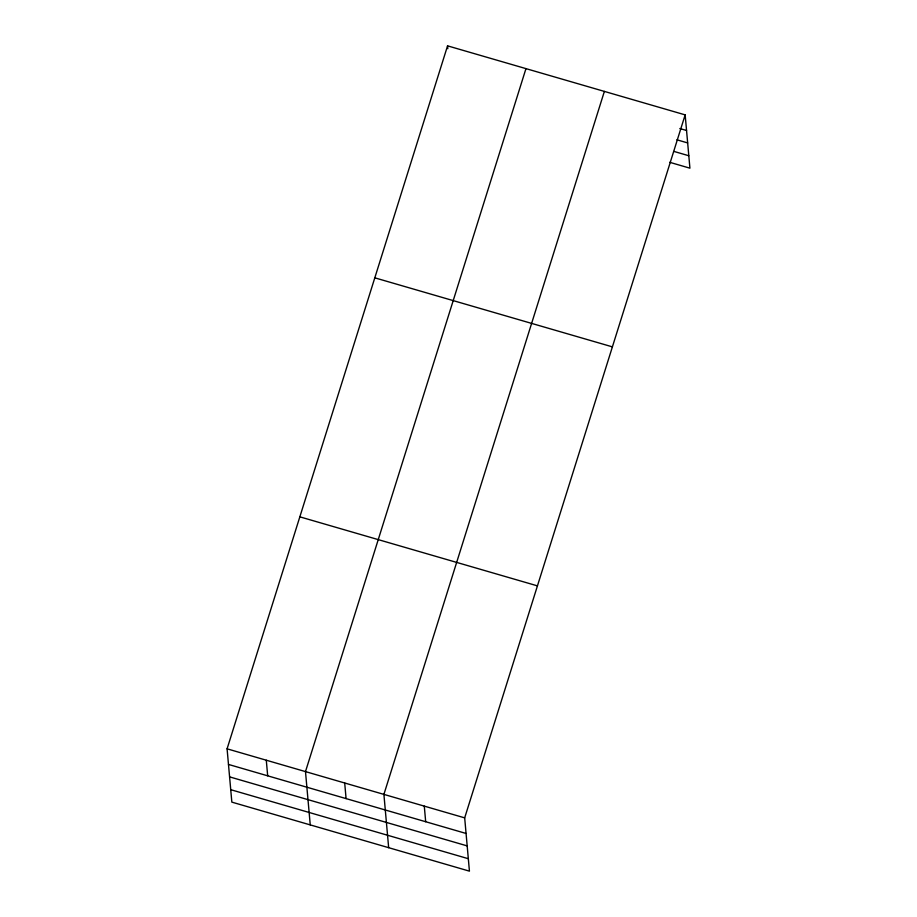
<?xml version="1.0" encoding="UTF-8"?>
<svg xmlns="http://www.w3.org/2000/svg" width="917" height="917" viewBox="0 0 917 917"><rect width="100%" height="100%" fill="white"/><g stroke="black" fill="none" stroke-linecap="round" stroke-linejoin="round"><path stroke-width="1.38" d="M685.159 114.877L464.678 817.861L469.435 871.15L231.841 802.123L227.084 748.822L447.565 45.85L685.159 114.877L689.916 168.178L669.719 162.309M525.968 68.626L305.487 771.61L310.244 824.899M604.372 91.413L383.902 794.386L388.659 847.675M679.818 128.529L686.546 130.489M676.895 139.797L687.658 142.926M673.995 151.431L688.805 155.741M374.801 277.828L612.407 346.867M299.848 516.844L537.442 585.871M227.084 748.822L464.678 817.861M228.482 764.434L466.077 833.461M229.582 776.871L467.189 845.898M230.729 789.686L468.323 858.713M447.565 45.85L447.817 48.693M424.284 806.123L425.683 821.724M344.7 782.992L346.087 798.604M266.285 760.216L267.684 775.816"/></g></svg>
